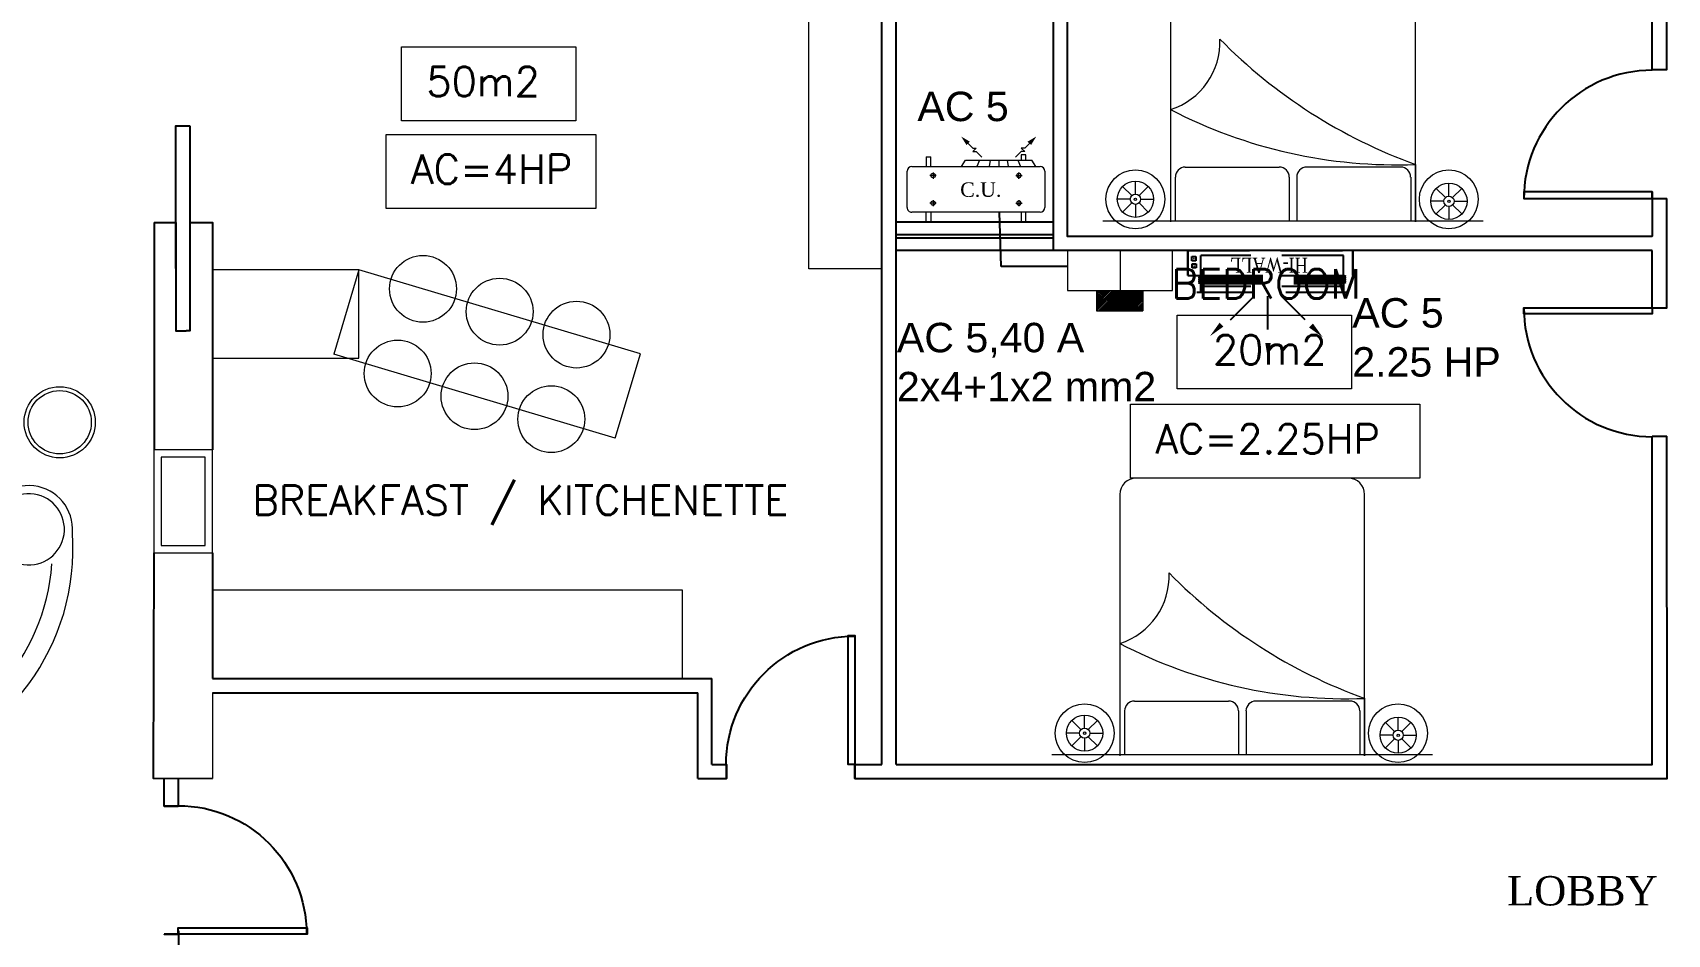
# Model space of a CAD drawing. Header units: inches. Extents: x 14 to 158, y 51 to 94.
# Drawn here: x 99.61 to 110.72, y 79.57 to 85.7 of the extents above; entities that cross this region are included whole.
import ezdxf

# ---------------------------------------------------------------- set-up
doc = ezdxf.new("R2010")
doc.units = ezdxf.units.IN
doc.header["$LTSCALE"] = 0.6
doc.header["$MEASUREMENT"] = 0
doc.linetypes.add('DASHED', pattern=[0.75, 0.5, -0.25])
doc.layers.get('0').update_dxf_attribs({"color": 253, "lineweight": 0})
for name, color, linetype, lineweight in [('AC-COND. UNIT', 195, 'Continuous', 0), ('fur', 253, 'Continuous', 0), ('Furniture', 253, 'Continuous', 0), ('K Furniture', 253, 'Continuous', 0), ('POWER', 4, 'Continuous', 0), ('text', 3, 'Continuous', 0)]:
    doc.layers.add(name, color=color, linetype=linetype, lineweight=lineweight)
doc.layers.add('AC-HI.WALL', color=3, linetype='DASHED')
doc.styles.add('C', font='ROMANC.SHX')
doc.styles.add('ROMANS', font='', dxfattribs={"width": 0.8})
doc.styles.add('SIMPLEX', font='SIMPLEX.SHX')
doc.styles.get("Standard").update_dxf_attribs({"font": 'arial.ttf'})
doc.styles.add('Times New Roman0', font='times.ttf', dxfattribs={"height": 2.628})
doc.styles.get('ROMANS').set_extended_font_data('Amphion')

# ---------------------------------------------------------------- blocks, each defined once
blk = doc.blocks.new('A$C7ABF570E')
at = {"layer": 'Furniture'}
for p, q in [((2.586, 0.052), (0, 0.052)), ((2.487, 0.052), (2.43, 0.052))]:
    blk.add_line(p, q, dxfattribs=at)
at = {"layer": 'K Furniture'}
for p, q in [((2.014, 1.933), (0.572, 1.933)), ((0.461, 1.822), (0.461, 0.047)), ((2.125, 0.047), (2.125, 1.822)), ((0.493, 0.351), (0.493, 0.052)), ((0.561, 0.418), (1.2, 0.418)), ((0.561, 0.418), (1.2, 0.418)), ((1.267, 0.351), (1.267, 0.052)), ((1.319, 0.351), (1.319, 0.052)), ((2.025, 0.418), (1.386, 0.418)), ((2.025, 0.418), (1.386, 0.418)), ((2.093, 0.351), (2.093, 0.052)), ((2.125, 0.437), (2.125, 0.047)), ((0.197, 0.225, 0), (0.135, 0.287, 0)), ((0.222, 0.235, 0), (0.222, 0.323, 0)), ((0.247, 0.225, 0), (0.309, 0.287, 0)), ((2.329, 0.211), (2.267, 0.273)), ((2.353, 0.221), (2.353, 0.309)), ((2.378, 0.211), (2.44, 0.273)), ((0.187, 0.2, 0), (0.099, 0.2, 0)), ((0.197, 0.175, 0), (0.135, 0.113, 0)), ((0.222, 0.165, 0), (0.222, 0.077, 0)), ((0.247, 0.175, 0), (0.309, 0.113, 0)), ((0.257, 0.2, 0), (0.345, 0.2, 0)), ((2.318, 0.186), (2.231, 0.186)), ((2.329, 0.162), (2.267, 0.1)), ((2.353, 0.152), (2.353, 0.064)), ((2.378, 0.162), (2.44, 0.1)), ((2.388, 0.186), (2.476, 0.186))]:
    blk.add_line(p, q, dxfattribs=at)
for centre, radius in [((0.222, 0.2, 0), 0.2), ((2.352, 0.2, 0), 0.2), ((0.222, 0.2, 0), 0.123), ((0.222, 0.2, 0), 0.0348), ((2.353, 0.186), 0.123), ((0.222, 0.2, 0), 0.00828), ((2.353, 0.186), 0.0348), ((2.353, 0.186), 0.00828)]:
    blk.add_circle(centre, radius, dxfattribs=at)
for centre, radius, start, end in [((0.572, 1.822), 0.111, 90, 180), ((2.014, 1.822), 0.111, 0, 90), ((0.317, 1.267), 0.479, 287.4621, 2.6208), ((3.346, 3.804), 3.582, 224.6023, 250.074), ((2.001, 3.78), 3.346, 242.5999, 272.1358), ((0.561, 0.351), 0.0675, 90, 180), ((0.561, 0.351), 0.0675, 90, 180), ((1.2, 0.351), 0.0675, 0, 90), ((1.2, 0.351), 0.0675, 0, 90), ((1.386, 0.351), 0.0675, 90, 180), ((1.386, 0.351), 0.0675, 90, 180), ((2.025, 0.351), 0.0675, 360, 90), ((2.025, 0.351), 0.0675, 0, 90)]:
    blk.add_arc(centre, radius, start, end, dxfattribs=at)
blk = doc.blocks.new('A$C457D47AA')
at = {"color": 7, "linetype": 'Continuous', "lineweight": -2, "true_color": 0x000007}
for points in [[(0.874, 0.095), (0.829, 0.095), (0.829, 0.971), (0.874, 0.971)], [(0.003, 0), (0.003, 0.095)]]:
    blk.add_lwpolyline(points, close=True, dxfattribs=at)
for points in [[(0.003, 0.095), (0.003, 0), (0.003, 0)], [(0.874, 0.095), (0.874, 0), (0.874, 0)], [(0.874, 0), (0.874, 0.095), (0.874, 0.095)]]:
    blk.add_lwpolyline(points, dxfattribs=at)
blk.add_open_spline([(0, 0.094), (0, 0.576), (0.39, 0.967), (0.873, 0.967)], degree=3, dxfattribs=at)
blk = doc.blocks.new('DCFVFD')
at = {"layer": 'fur'}
for points in [[(263.0483, -27.9255), (263.0477, -27.9241), (263.047, -27.9227), (263.0463, -27.9211), (263.0455, -27.9194), (263.0446, -27.9176), (263.0437, -27.9156), (263.0427, -27.9133), (263.0415, -27.9108), (263.0402, -27.908), (263.0388, -27.905), (263.0372, -27.9017), (263.0355, -27.8981), (263.0336, -27.8944), (263.0315, -27.8904), (263.0292, -27.8863), (263.0267, -27.8819), (263.0241, -27.8774), (263.0212, -27.8728), (263.0181, -27.8682), (263.015, -27.8635), (263.0117, -27.8588), (263.0083, -27.8542), (263.0049, -27.8497), (263.0015, -27.8454), (262.9981, -27.8412), (262.9946, -27.8373), (262.9911, -27.8334), (262.9874, -27.8297), (262.9837, -27.826), (262.9797, -27.8224), (262.9755, -27.8187), (262.9711, -27.815), (262.9663, -27.8113), (262.9614, -27.8075), (262.9562, -27.8037), (262.9509, -27.7999), (262.9455, -27.7961), (262.94, -27.7925), (262.9345, -27.789), (262.9291, -27.7857), (262.9237, -27.7825), (262.9184, -27.7796), (262.9131, -27.7768), (262.9079, -27.7743), (262.9026, -27.7719), (262.8974, -27.7696), (262.8921, -27.7675), (262.8868, -27.7656), (262.8814, -27.7638), (262.8759, -27.7621), (262.8704, -27.7606), (262.8647, -27.7592), (262.859, -27.7579), (262.8532, -27.7568), (262.8472, -27.7558), (262.8412, -27.7549), (262.8351, -27.7541), (262.8289, -27.7534), (262.8227, -27.7528), (262.8166, -27.7524), (262.8107, -27.752), (262.805, -27.7518), (262.7995, -27.7516), (262.7944, -27.7515), (262.7897, -27.7515), (262.7853, -27.7516), (262.7813, -27.7517), (262.7776, -27.7519), (262.7742, -27.7521), (262.771, -27.7524), (262.7681, -27.7527), (262.7654, -27.753), (262.7628, -27.7534), (262.7604, -27.7537), (262.7582, -27.7541), (262.7561, -27.7545), (262.754, -27.7549), (262.7521, -27.7553), (262.7502, -27.7558), (262.7484, -27.7563), (262.7467, -27.7568), (262.745, -27.7574), (262.7433, -27.7579), (262.7417, -27.7586), (262.7402, -27.7592), (262.7387, -27.7598), (262.7373, -27.7605), (262.736, -27.7612), (262.7348, -27.7619), (262.7337, -27.7626), (262.7327, -27.7633), (262.7317, -27.764), (262.7308, -27.7648), (262.7299, -27.7655), (262.7291, -27.7663), (262.7283, -27.7671), (262.7276, -27.768), (262.7269, -27.7688), (262.7263, -27.7697), (262.7257, -27.7706), (262.7251, -27.7715), (262.7245, -27.7724), (262.7241, -27.7732), (262.7236, -27.7741), (262.7232, -27.775), (262.7228, -27.7758), (262.7225, -27.7766), (262.7222, -27.7775), (262.722, -27.7783), (262.7218, -27.7792), (262.7216, -27.78), (262.7214, -27.781), (262.7212, -27.7819), (262.7211, -27.7829), (262.721, -27.7839), (262.7209, -27.7849), (262.7209, -27.7859), (262.7209, -27.7868), (262.7209, -27.7877), (262.721, -27.7886), (262.7212, -27.7893), (262.7213, -27.79), (262.7215, -27.7907), (262.7218, -27.7913), (262.722, -27.7918), (262.7222, -27.7923), (262.7225, -27.7927), (262.7227, -27.7931), (262.7228, -27.7934), (262.723, -27.7937), (262.7231, -27.7939), (262.7232, -27.7941), (262.7233, -27.7943), (262.7234, -27.7944), (262.7235, -27.7945), (262.7236, -27.7946)], [(262.9773, -27.9732), (262.9769, -27.9729), (262.9762, -27.9724), (262.9751, -27.9716), (262.9736, -27.9705), (262.9714, -27.969), (262.9686, -27.9669), (262.9648, -27.9642), (262.9601, -27.9608), (262.9543, -27.9567), (262.9475, -27.9518), (262.94, -27.9464), (262.9319, -27.9406), (262.9233, -27.9345), (262.9146, -27.9282), (262.9058, -27.9219), (262.8971, -27.9157), (262.8887, -27.9096), (262.8805, -27.9038), (262.8727, -27.8982), (262.8652, -27.8928), (262.8579, -27.8876), (262.8509, -27.8826), (262.8442, -27.8777), (262.8377, -27.8731), (262.8315, -27.8687), (262.8256, -27.8644), (262.8198, -27.8603), (262.8144, -27.8564), (262.8092, -27.8526), (262.8042, -27.8491), (262.7994, -27.8456), (262.7948, -27.8424), (262.7905, -27.8393), (262.7864, -27.8363), (262.7825, -27.8335), (262.7788, -27.8308), (262.7752, -27.8283), (262.7719, -27.8259), (262.7687, -27.8237), (262.7658, -27.8215), (262.763, -27.8195), (262.7603, -27.8176), (262.7578, -27.8158), (262.7555, -27.8142), (262.7533, -27.8126), (262.7513, -27.8112), (262.7494, -27.8098), (262.7477, -27.8086), (262.7461, -27.8074), (262.7446, -27.8063), (262.7432, -27.8053), (262.7419, -27.8044), (262.7408, -27.8036), (262.7397, -27.8029), (262.7388, -27.8022), (262.7379, -27.8015), (262.7371, -27.801), (262.7364, -27.8005), (262.7358, -27.8), (262.7352, -27.7996), (262.7347, -27.7993), (262.7343, -27.799), (262.7339, -27.7987), (262.7336, -27.7985), (262.7333, -27.7983), (262.7331, -27.7981), (262.7328, -27.7979), (262.7326, -27.7978), (262.7324, -27.7976), (262.7321, -27.7974), (262.7318, -27.7972), (262.7315, -27.797), (262.7311, -27.7968), (262.7306, -27.7965), (262.7302, -27.7962), (262.7297, -27.7959), (262.7292, -27.7956), (262.7288, -27.7953), (262.7283, -27.7951), (262.728, -27.7948), (262.7277, -27.7947), (262.7274, -27.7945), (262.7272, -27.7944), (262.7271, -27.7944), (262.727, -27.7943), (262.7269, -27.7943), (262.7268, -27.7942), (262.7267, -27.7942), (262.7266, -27.7942), (262.7266, -27.7942), (262.7265, -27.7942), (262.7263, -27.7942), (262.7262, -27.7942), (262.726, -27.7942), (262.7257, -27.7942), (262.7254, -27.7943), (262.725, -27.7943), (262.7245, -27.7944), (262.724, -27.7945), (262.7233, -27.7947), (262.7225, -27.795), (262.7216, -27.7953), (262.7206, -27.7957), (262.7195, -27.7962), (262.7182, -27.7968), (262.7167, -27.7975), (262.715, -27.7983), (262.7131, -27.7994), (262.7109, -27.8006), (262.7085, -27.8021), (262.7057, -27.8037), (262.7026, -27.8057), (262.6991, -27.8079), (262.6953, -27.8103), (262.6913, -27.813), (262.6871, -27.8158), (262.6828, -27.8187), (262.6785, -27.8217), (262.6742, -27.8248), (262.6701, -27.8279), (262.6661, -27.831), (262.6622, -27.8341), (262.6583, -27.8374), (262.6545, -27.8408), (262.6505, -27.8444), (262.6465, -27.8483), (262.6422, -27.8526), (262.6376, -27.8573), (262.6328, -27.8624), (262.6274, -27.8683), (262.6216, -27.875), (262.615, -27.8829), (262.6077, -27.8921), (262.5995, -27.9029), (262.5903, -27.9155), (262.58, -27.9301)], [(262.9965, -27.9608), (262.7476, -27.7809)], [(262.9935, -28.2233), (263.0044, -28.2079), (263.0136, -28.1941), (263.0212, -28.1816), (263.0276, -28.1704), (263.0328, -28.1601), (263.0371, -28.1505), (263.0408, -28.1415), (263.0441, -28.1328), (263.0471, -28.1242), (263.0499, -28.1158), (263.0525, -28.1075), (263.0548, -28.0992), (263.057, -28.091), (263.0589, -28.083), (263.0607, -28.075), (263.0622, -28.067), (263.0635, -28.0592), (263.0645, -28.0514), (263.0654, -28.0436), (263.0661, -28.036), (263.0666, -28.0284), (263.0669, -28.0209), (263.067, -28.0135), (263.0669, -28.0062), (263.0667, -27.9989), (263.0663, -27.9918), (263.0657, -27.9849), (263.0651, -27.9783), (263.0642, -27.9719), (263.0633, -27.9658), (263.0622, -27.9601), (263.0611, -27.9548), (263.0599, -27.95), (263.0585, -27.9456), (263.0572, -27.9416), (263.0558, -27.9381), (263.0544, -27.935), (263.053, -27.9323), (263.0517, -27.93), (263.0503, -27.928), (263.0491, -27.9264), (263.0479, -27.9251), (263.0468, -27.924), (263.0457, -27.9233), (263.0446, -27.9228), (263.0436, -27.9225), (263.0425, -27.9224), (263.0415, -27.9224), (263.0404, -27.9226), (263.0393, -27.923), (263.0382, -27.9236), (263.0372, -27.9244), (263.0361, -27.9256), (263.0351, -27.927), (263.0341, -27.9289), (263.0331, -27.9313), (263.0322, -27.934), (263.0314, -27.9372), (263.0305, -27.9407), (263.0297, -27.9444), (263.0289, -27.9483), (263.0282, -27.9522), (263.0274, -27.9561), (263.0266, -27.9598), (263.0259, -27.9634), (263.0251, -27.9668), (263.0243, -27.9699), (263.0235, -27.9728), (263.0227, -27.9754), (263.0218, -27.9778), (263.0211, -27.9799), (263.0203, -27.9816), (263.0195, -27.9831), (263.0187, -27.9842), (263.0179, -27.9851), (263.017, -27.9857), (263.0161, -27.9861), (263.0151, -27.9863), (263.0139, -27.9863), (263.0127, -27.9862), (263.0113, -27.9859), (263.0099, -27.9855), (263.0083, -27.985), (263.0066, -27.9844), (263.0048, -27.9837), (263.003, -27.9829), (263.0012, -27.9821), (262.9993, -27.9812), (262.9974, -27.9803), (262.9956, -27.9794), (262.9937, -27.9784), (262.9918, -27.9775), (262.99, -27.9767), (262.9883, -27.9759), (262.9865, -27.9751), (262.9849, -27.9745), (262.9833, -27.974), (262.9817, -27.9737), (262.9802, -27.9734), (262.9788, -27.9732), (262.9774, -27.9732), (262.9761, -27.9733), (262.9749, -27.9735), (262.9737, -27.9738), (262.9725, -27.9742), (262.9714, -27.9747), (262.9702, -27.9756), (262.969, -27.9767), (262.9676, -27.9782), (262.9661, -27.9801), (262.9644, -27.9826), (262.9624, -27.9857), (262.9602, -27.9894), (262.9577, -27.9937), (262.9548, -27.9986), (262.9517, -28.0041), (262.9483, -28.0101), (262.9446, -28.0166), (262.9406, -28.0236), (262.9363, -28.0311), (262.9316, -28.039), (262.9264, -28.0477), (262.9204, -28.0575), (262.9133, -28.0687), (262.9049, -28.0817), (262.8949, -28.097), (262.8831, -28.1147), (262.8692, -28.1352)], [(262.7521, -28.2908), (262.7516, -28.2905), (262.7509, -28.29), (262.7499, -28.2892), (262.7483, -28.2882), (262.7462, -28.2866), (262.7433, -28.2846), (262.7395, -28.282), (262.7347, -28.2786), (262.7289, -28.2745), (262.7221, -28.2697), (262.7145, -28.2644), (262.7063, -28.2587), (262.6977, -28.2527), (262.6889, -28.2465), (262.68, -28.2402), (262.6713, -28.2341), (262.6628, -28.2282), (262.6546, -28.2224), (262.6467, -28.2169), (262.6391, -28.2115), (262.6318, -28.2064), (262.6247, -28.2015), (262.618, -28.1967), (262.6115, -28.1922), (262.6052, -28.1878), (262.5992, -28.1836), (262.5935, -28.1795), (262.588, -28.1757), (262.5827, -28.172), (262.5777, -28.1685), (262.5729, -28.1651), (262.5683, -28.1619), (262.5639, -28.1588), (262.5598, -28.1559), (262.5558, -28.1531), (262.5521, -28.1505), (262.5485, -28.148), (262.5452, -28.1456), (262.542, -28.1434), (262.539, -28.1413), (262.5362, -28.1393), (262.5335, -28.1375), (262.531, -28.1357), (262.5287, -28.1341), (262.5265, -28.1325), (262.5244, -28.1311), (262.5225, -28.1298), (262.5208, -28.1285), (262.5191, -28.1274), (262.5176, -28.1263), (262.5162, -28.1254), (262.515, -28.1245), (262.5138, -28.1237), (262.5127, -28.1229), (262.5118, -28.1222), (262.5109, -28.1216), (262.5101, -28.1211), (262.5094, -28.1206), (262.5088, -28.1201), (262.5082, -28.1198), (262.5077, -28.1194), (262.5073, -28.1191), (262.5069, -28.1188), (262.5066, -28.1186), (262.5063, -28.1184), (262.506, -28.1182), (262.5058, -28.1181), (262.5056, -28.1179), (262.5054, -28.1177), (262.5051, -28.1175), (262.5048, -28.1173), (262.5045, -28.1171), (262.5041, -28.1168), (262.5037, -28.1165), (262.5033, -28.1161), (262.5029, -28.1158), (262.5024, -28.1154), (262.502, -28.1151), (262.5016, -28.1148), (262.5013, -28.1145), (262.501, -28.1143), (262.5008, -28.1141), (262.5007, -28.1139), (262.5005, -28.1138), (262.5004, -28.1137), (262.5004, -28.1136), (262.5003, -28.1136), (262.5003, -28.1135), (262.5002, -28.1135), (262.5002, -28.1134), (262.5002, -28.1133), (262.5001, -28.1132), (262.5001, -28.113), (262.5, -28.1128), (262.5, -28.1126), (262.4999, -28.1123), (262.4998, -28.1119), (262.4997, -28.1114), (262.4997, -28.1108), (262.4996, -28.1101), (262.4996, -28.1093), (262.4996, -28.1084), (262.4996, -28.1073), (262.4997, -28.106), (262.4999, -28.1046), (262.5, -28.103), (262.5003, -28.1011), (262.5007, -28.0989), (262.5011, -28.0965), (262.5017, -28.0937), (262.5023, -28.0905), (262.5031, -28.0869), (262.5041, -28.0829), (262.5051, -28.0786), (262.5063, -28.0739), (262.5075, -28.069), (262.5089, -28.064), (262.5103, -28.0589), (262.5118, -28.0539), (262.5133, -28.0489), (262.5149, -28.0441), (262.5166, -28.0394), (262.5184, -28.0347), (262.5203, -28.0299), (262.5225, -28.025), (262.5248, -28.0199), (262.5274, -28.0144), (262.5303, -28.0086), (262.5336, -28.0023), (262.5373, -27.9953), (262.5418, -27.9876), (262.547, -27.9788), (262.5533, -27.9688), (262.5608, -27.9575), (262.5696, -27.9446), (262.58, -27.9301)], [(263.0506, -27.9828), (263.0497, -28.0063), (263.0485, -28.026), (263.0472, -28.0422), (263.0456, -28.0555), (263.0439, -28.0664), (263.0422, -28.0754), (263.0403, -28.083), (263.0384, -28.0898), (263.0365, -28.0961), (263.0346, -28.1021), (263.0327, -28.1078), (263.0308, -28.1131), (263.029, -28.1181), (263.0273, -28.1228), (263.0256, -28.1271), (263.0239, -28.1312), (263.0224, -28.135), (263.0209, -28.1385), (263.0195, -28.1418), (263.018, -28.145), (263.0166, -28.1481), (263.0151, -28.1512), (263.0136, -28.1543), (263.012, -28.1575), (263.0103, -28.1608), (263.0085, -28.1642), (263.0067, -28.1678), (263.0047, -28.1714), (263.0027, -28.1751), (263.0006, -28.1788), (262.9985, -28.1826), (262.9963, -28.1863), (262.994, -28.19), (262.9917, -28.1937), (262.9894, -28.1975), (262.9869, -28.2012), (262.9844, -28.205), (262.9817, -28.2088), (262.9789, -28.2127), (262.976, -28.2167), (262.9729, -28.2207), (262.9697, -28.2249), (262.9664, -28.2292), (262.9628, -28.2335), (262.9592, -28.2379), (262.9554, -28.2423), (262.9514, -28.2468), (262.9473, -28.2513), (262.9431, -28.2559), (262.9387, -28.2604), (262.9343, -28.2649), (262.9297, -28.2694), (262.9252, -28.2738), (262.9206, -28.2782), (262.9161, -28.2824), (262.9116, -28.2864), (262.9072, -28.2903), (262.9028, -28.2941), (262.8982, -28.2979), (262.8934, -28.3016), (262.8884, -28.3054), (262.8829, -28.3093), (262.8769, -28.3133), (262.8702, -28.3176), (262.8629, -28.3221), (262.8548, -28.3268), (262.8459, -28.3317), (262.8359, -28.3367), (262.825, -28.3418), (262.813, -28.3469), (262.7998, -28.3519), (262.7854, -28.3568)], [(262.7306, -28.3736), (262.729, -28.3734), (262.7274, -28.3733), (262.7257, -28.3731), (262.7239, -28.3729), (262.7219, -28.3727), (262.7197, -28.3725), (262.7172, -28.3723), (262.7145, -28.372), (262.7114, -28.3717), (262.7081, -28.3714), (262.7044, -28.371), (262.7005, -28.3705), (262.6963, -28.37), (262.6919, -28.3693), (262.6872, -28.3686), (262.6823, -28.3676), (262.6772, -28.3666), (262.6719, -28.3654), (262.6665, -28.3641), (262.661, -28.3626), (262.6555, -28.3611), (262.65, -28.3594), (262.6447, -28.3577), (262.6395, -28.3559), (262.6344, -28.354), (262.6295, -28.3521), (262.6247, -28.35), (262.62, -28.3478), (262.6153, -28.3455), (262.6106, -28.3429), (262.6057, -28.3402), (262.6008, -28.3372), (262.5957, -28.334), (262.5904, -28.3306), (262.5851, -28.327), (262.5798, -28.3232), (262.5745, -28.3193), (262.5692, -28.3153), (262.5641, -28.3113), (262.5592, -28.3073), (262.5544, -28.3032), (262.5499, -28.2992), (262.5456, -28.2952), (262.5414, -28.2911), (262.5374, -28.2869), (262.5335, -28.2827), (262.5298, -28.2784), (262.5262, -28.2741), (262.5228, -28.2696), (262.5194, -28.2649), (262.5161, -28.2602), (262.5129, -28.2553), (262.5098, -28.2503), (262.5068, -28.2452), (262.5039, -28.24), (262.501, -28.2346), (262.4983, -28.229), (262.4956, -28.2234), (262.493, -28.2178), (262.4906, -28.2122), (262.4883, -28.2067), (262.4861, -28.2014), (262.4841, -28.1963), (262.4824, -28.1915), (262.4808, -28.1871), (262.4794, -28.1829), (262.4782, -28.1791), (262.4772, -28.1755), (262.4763, -28.1722), (262.4755, -28.1692), (262.4748, -28.1663), (262.4742, -28.1636), (262.4737, -28.1611), (262.4732, -28.1587), (262.4728, -28.1565), (262.4725, -28.1543), (262.4722, -28.1523), (262.472, -28.1503), (262.4718, -28.1484), (262.4717, -28.1465), (262.4716, -28.1447), (262.4715, -28.1429), (262.4715, -28.1412), (262.4716, -28.1394), (262.4717, -28.1378), (262.4718, -28.1362), (262.472, -28.1347), (262.4722, -28.1332), (262.4725, -28.1319), (262.4727, -28.1306), (262.4731, -28.1293), (262.4734, -28.1282), (262.4738, -28.1271), (262.4743, -28.126), (262.4748, -28.125), (262.4753, -28.124), (262.4758, -28.123), (262.4764, -28.1221), (262.477, -28.1212), (262.4777, -28.1203), (262.4783, -28.1195), (262.479, -28.1187), (262.4796, -28.1179), (262.4803, -28.1172), (262.481, -28.1166), (262.4816, -28.116), (262.4823, -28.1154), (262.483, -28.1148), (262.4837, -28.1143), (262.4844, -28.1138), (262.4852, -28.1133), (262.486, -28.1129), (262.4869, -28.1124), (262.4878, -28.112), (262.4887, -28.1115), (262.4896, -28.1111), (262.4905, -28.1108), (262.4914, -28.1105), (262.4922, -28.1102), (262.4931, -28.11), (262.4938, -28.1099), (262.4946, -28.1098), (262.4953, -28.1098), (262.4959, -28.1098), (262.4965, -28.1098), (262.497, -28.1099), (262.4975, -28.11), (262.4979, -28.1101), (262.4982, -28.1101), (262.4985, -28.1102), (262.4988, -28.1102), (262.499, -28.1103), (262.4992, -28.1103), (262.4994, -28.1103), (262.4995, -28.1104), (262.4996, -28.1104)], [(262.7467, -28.313), (262.4946, -28.1376)], [(262.9935, -28.2233), (262.9826, -28.2388), (262.9725, -28.252), (262.9633, -28.2633), (262.9548, -28.273), (262.9468, -28.2813), (262.9392, -28.2886), (262.9319, -28.2951), (262.9248, -28.301), (262.9177, -28.3067), (262.9107, -28.3121), (262.9036, -28.3173), (262.8966, -28.3223), (262.8897, -28.327), (262.8827, -28.3315), (262.8757, -28.3358), (262.8687, -28.3398), (262.8617, -28.3437), (262.8547, -28.3473), (262.8477, -28.3506), (262.8407, -28.3538), (262.8337, -28.3568), (262.8267, -28.3595), (262.8198, -28.3621), (262.8128, -28.3645), (262.8059, -28.3666), (262.7991, -28.3686), (262.7924, -28.3704), (262.7859, -28.3719), (262.7796, -28.3733), (262.7735, -28.3744), (262.7678, -28.3753), (262.7624, -28.376), (262.7575, -28.3764), (262.7529, -28.3766), (262.7487, -28.3766), (262.745, -28.3765), (262.7416, -28.3762), (262.7385, -28.3758), (262.7359, -28.3753), (262.7336, -28.3747), (262.7316, -28.374), (262.73, -28.3734), (262.7287, -28.3726), (262.7276, -28.3718), (262.7268, -28.371), (262.7262, -28.3701), (262.7257, -28.3691), (262.7254, -28.3681), (262.7252, -28.367), (262.7252, -28.3659), (262.7254, -28.3647), (262.7258, -28.3634), (262.7266, -28.362), (262.7276, -28.3606), (262.7291, -28.359), (262.731, -28.3573), (262.7333, -28.3556), (262.736, -28.3537), (262.739, -28.3518), (262.7423, -28.3498), (262.7456, -28.3478), (262.7491, -28.3458), (262.7525, -28.3437), (262.7558, -28.3418), (262.7589, -28.3398), (262.7618, -28.338), (262.7645, -28.3362), (262.767, -28.3345), (262.7692, -28.3328), (262.7711, -28.3313), (262.7728, -28.3299), (262.7742, -28.3285), (262.7753, -28.3273), (262.7762, -28.3262), (262.7767, -28.3251), (262.777, -28.3241), (262.7771, -28.3231), (262.7769, -28.3221), (262.7766, -28.321), (262.776, -28.3199), (262.7753, -28.3187), (262.7745, -28.3174), (262.7734, -28.3161), (262.7723, -28.3147), (262.7711, -28.3133), (262.7698, -28.3119), (262.7684, -28.3104), (262.7669, -28.3089), (262.7654, -28.3074), (262.7639, -28.306), (262.7624, -28.3045), (262.761, -28.3031), (262.7596, -28.3017), (262.7582, -28.3002), (262.757, -28.2989), (262.7558, -28.2975), (262.7548, -28.2961), (262.754, -28.2948), (262.7532, -28.2935), (262.7526, -28.2922), (262.7521, -28.2909), (262.7518, -28.2897), (262.7515, -28.2884), (262.7514, -28.2872), (262.7514, -28.286), (262.7516, -28.2847), (262.752, -28.2833), (262.7526, -28.2818), (262.7536, -28.28), (262.7549, -28.2779), (262.7567, -28.2755), (262.7589, -28.2726), (262.7617, -28.2693), (262.7649, -28.2655), (262.7686, -28.2612), (262.7728, -28.2564), (262.7773, -28.2512), (262.7823, -28.2456), (262.7875, -28.2395), (262.7931, -28.2329), (262.7991, -28.2259), (262.8055, -28.2181), (262.8128, -28.2092), (262.821, -28.1988), (262.8306, -28.1865), (262.8416, -28.1721), (262.8544, -28.1551), (262.8692, -28.1352)]]:
    blk.add_lwpolyline(points, dxfattribs=at)
blk = doc.blocks.new('j67')
for centre, radius in [((35.59, -34.703), 0.242), ((35.59, -34.703), 0.215), ((34.135, -35.235), 0.516)]:
    blk.add_circle(centre, radius)
for centre, radius, start, end in [((35.38, -35.43), 0.297, 355.2715, 171.4), ((35.38, -35.43), 0.242, 171.7494, 171.4), ((34.059, -35.169), 1.05, 283.8132, 349.554), ((34.059, -35.169), 1.105, 283.8132, 349.554), ((34.132, -35.564), 1.548, 283.3245, 4.06), ((34.132, -35.564), 1.409, 280.2508, 355.8745), ((34.399, -36.63), 0.45, 101.4473, 286.7374), ((34.399, -36.63), 0.395, 101.4473, 268.3155)]:
    blk.add_arc(centre, radius, start, end)
at = {"xscale": -1.312816597272818, "yscale": 1.312816597272818, "zscale": 1.312816597272818}
for p, rotation in [((-285.074, -168.126), 196.6484734572634), ((53.843, -380.348), 267.2764187573764)]:
    blk.add_blockref('DCFVFD', p, dxfattribs=dict(at, rotation=rotation))
blk = doc.blocks.new('A$C685158DF')
at = {"layer": 'AC-HI.WALL', "color": 2}
for p, q in [((0, -0.4), (0, 0.4)), ((0, 0.4), (0.12, 0.4)), ((0, -0.4), (0, 0.4)), ((0.12, -0.4), (0.12, 0.4)), ((0.12, -0.4), (0.12, 0.4)), ((0.0235, 0.356), (0.0235, -0.3358)), ((0.1068, 0.356), (0.0235, 0.356)), ((0.12, 0.356), (0.1068, 0.356)), ((0.12, 0.356), (0.1068, 0.356)), ((0.1249, 0.3673), (0.12, 0.356)), ((0.1249, 0.3673), (0.12, 0.356)), ((0.12, 0.356), (0.2027, 0.356)), ((0.12, -0.3358), (0.12, 0.356)), ((0.12, -0.3358), (0.12, 0.356)), ((0.12, 0.356), (0.2027, 0.356)), ((0.1249, 0.3673), (0.1299, 0.356)), ((0.1249, 0.3673), (0.1299, 0.356)), ((0.1349, 0.3673), (0.1299, 0.356)), ((0.1349, 0.3673), (0.1299, 0.356)), ((0.1299, -0.3358), (0.1299, 0.356)), ((0.1299, -0.3358), (0.1299, 0.356)), ((0.1349, 0.3673), (0.1399, 0.356)), ((0.1349, 0.3673), (0.1399, 0.356)), ((0.1448, 0.3673), (0.1399, 0.356)), ((0.1448, 0.3673), (0.1399, 0.356)), ((0.1399, -0.3358), (0.1399, 0.356)), ((0.1399, -0.3358), (0.1399, 0.356)), ((0.1448, 0.3673), (0.1498, 0.356)), ((0.1448, 0.3673), (0.1498, 0.356)), ((0.1548, 0.3673), (0.1498, 0.356)), ((0.1548, 0.3673), (0.1498, 0.356)), ((0.1498, -0.3358), (0.1498, 0.356)), ((0.1548, 0.3673), (0.1598, 0.356)), ((0.1548, 0.3673), (0.1598, 0.356)), ((0.1598, 0.356), (0.2027, 0.356)), ((0.1598, -0.3358), (0.1598, 0.356)), ((0.1598, -0.3358), (0.1598, 0.356)), ((0.1598, 0.356), (0.2027, 0.356)), ((0.174, 0.356), (0.174, -0.3358)), ((0.174, 0.356), (0.174, -0.3358)), ((0.2027, 0.3753), (0.2027, -0.355)), ((0.2027, 0.3753), (0.2027, -0.355)), ((0.3352, 0.1696), (0.2202, 0.0546)), ((0.3352, 0.1696), (0.2202, 0.0546)), ((0.3828, -0.0111), (0.2202, -0.0111)), ((0.3828, -0.0111), (0.2202, -0.0111)), ((0.3352, -0.1918), (0.2202, -0.0769)), ((0.3352, -0.1918), (0.2202, -0.0769)), ((0.0928, -0.3358), (0.0235, -0.3358)), ((0.2027, -0.3358), (0.0928, -0.3358)), ((0.2027, -0.3358), (0.0928, -0.3358)), ((0.12, -0.3358), (0.1068, -0.3358)), ((0.12, -0.3358), (0.1068, -0.3358)), ((0.1249, -0.3471), (0.12, -0.3358)), ((0.1249, -0.3471), (0.12, -0.3358)), ((0.1249, -0.3471), (0.1299, -0.3358)), ((0.1249, -0.3471), (0.1299, -0.3358)), ((0.1349, -0.3471), (0.1299, -0.3358)), ((0.1349, -0.3471), (0.1299, -0.3358)), ((0.1349, -0.3471), (0.1399, -0.3358)), ((0.1349, -0.3471), (0.1399, -0.3358)), ((0.1448, -0.3471), (0.1399, -0.3358)), ((0.1448, -0.3471), (0.1399, -0.3358)), ((0.1448, -0.3471), (0.1498, -0.3358)), ((0.1448, -0.3471), (0.1498, -0.3358)), ((0.1548, -0.3471), (0.1498, -0.3358)), ((0.1548, -0.3471), (0.1498, -0.3358)), ((0.1548, -0.3471), (0.1598, -0.3358)), ((0.1548, -0.3471), (0.1598, -0.3358)), ((0.1598, -0.3358), (0.2027, -0.3358)), ((0.1598, -0.3358), (0.2027, -0.3358)), ((0.12, -0.4), (0, -0.4)), ((0.12, -0.4), (0, -0.4))]:
    blk.add_line(p, q, dxfattribs=at)
for points in [[(0.12, -0.4), (0.12, 0.4), (0, 0.4), (0, -0.4)], [(0.0489, -0.3603), (0.0489, -0.3803), (0.0289, -0.3803), (0.0289, -0.3603)], [(0.0489, -0.3603), (0.0489, -0.3803), (0.0289, -0.3803), (0.0289, -0.3603)], [(0.0836, -0.3591), (0.0836, -0.3791), (0.0636, -0.3791), (0.0636, -0.3591)], [(0.0836, -0.3591), (0.0836, -0.3791), (0.0636, -0.3791), (0.0636, -0.3591)]]:
    blk.add_lwpolyline(points, close=True, dxfattribs=at)
at = {"layer": 'AC-HI.WALL', "color": 2, "const_width": 0.00371}
for points in [[(0.0387, -0.3683, 1), (0.0387, -0.3721, 1)], [(0.0387, -0.3683, 1), (0.0387, -0.3721, 1)], [(0.0745, -0.3666, 1), (0.0745, -0.3704, 1)], [(0.0745, -0.3666, 1), (0.0745, -0.3704, 1)]]:
    blk.add_lwpolyline(points, format="xyb", close=True, dxfattribs=at)
at = {"layer": 'AC-HI.WALL', "color": 2}
for points in [[(0.3543, 0.2076), (0.3731, 0.1888), (0.42, 0.2545)], [(0.3543, 0.2076), (0.3731, 0.1888), (0.42, 0.2545)], [(0.4474, 0.0027), (0.4474, -0.0239), (0.5271, -0.0106)], [(0.4474, 0.0027), (0.4474, -0.0239), (0.5271, -0.0106)], [(0.3499, -0.2457), (0.3686, -0.2269), (0.4156, -0.2926)], [(0.3499, -0.2457), (0.3686, -0.2269), (0.4156, -0.2926)]]:
    blk.add_solid(points, dxfattribs=at)
at = {"layer": 'AC-HI.WALL', "color": 2, "insert": (0.0331, -0.0063), "char_height": 0.073015, "width": 1.967177, "attachment_point": 8, "rotation": 270, "style": 'ROMANS'}
blk.add_mtext('\\A1;{\\fTimes New Roman|b0|i0|c0|p18;HI-WALL}', dxfattribs=at)
blk = doc.blocks.new('*X36')
at = {"color": 0}
for p, q in [((375.833, -121.97), (376.007, -121.796)), ((375.833, -121.956), (375.993, -121.796)), ((375.833, -121.942), (375.979, -121.796)), ((375.833, -121.928), (375.965, -121.796)), ((375.833, -121.914), (375.951, -121.796)), ((375.833, -121.9), (375.936, -121.796)), ((375.833, -121.886), (375.922, -121.796)), ((375.833, -121.871), (375.908, -121.796)), ((375.833, -121.857), (375.894, -121.796)), ((375.833, -121.843), (375.88, -121.796)), ((375.833, -121.829), (375.866, -121.796)), ((375.833, -121.815), (375.852, -121.796)), ((375.833, -121.801), (375.837, -121.796)), ((375.845, -121.972), (376.021, -121.796)), ((375.859, -121.972), (376.035, -121.796)), ((375.873, -121.972), (376.05, -121.796)), ((375.887, -121.972), (376.064, -121.796)), ((375.901, -121.972), (376.078, -121.796)), ((375.916, -121.972), (376.092, -121.796)), ((375.93, -121.972), (376.106, -121.796)), ((375.944, -121.972), (376.12, -121.796)), ((375.958, -121.972), (376.134, -121.796)), ((375.972, -121.972), (376.149, -121.796)), ((375.986, -121.972), (376.163, -121.796)), ((376, -121.972), (376.177, -121.796)), ((376.015, -121.972), (376.191, -121.796)), ((376.029, -121.972), (376.205, -121.796)), ((376.043, -121.972), (376.219, -121.796)), ((376.057, -121.972), (376.233, -121.797)), ((376.071, -121.972), (376.233, -121.811)), ((376.085, -121.972), (376.233, -121.825)), ((376.099, -121.972), (376.233, -121.839)), ((376.114, -121.972), (376.233, -121.853)), ((376.128, -121.972), (376.233, -121.867)), ((376.142, -121.972), (376.233, -121.882)), ((376.156, -121.972), (376.233, -121.896)), ((376.17, -121.972), (376.233, -121.91)), ((376.184, -121.972), (376.233, -121.924)), ((376.198, -121.972), (376.233, -121.938)), ((376.213, -121.972), (376.233, -121.952)), ((376.227, -121.972), (376.233, -121.966))]:
    blk.add_line(p, q, dxfattribs=at)
blk = doc.blocks.new('CB')
at = {"layer": 'POWER'}
for points in [[(28.618, 18.949), (28.924, 18.949)], [(28.618, 18.814), (28.618, 18.949)], [(28.924, 18.814), (28.924, 18.949)], [(29.121, 18.549), (28.425, 18.549), (28.425, 18.814), (29.121, 18.814), (29.121, 18.549)], [(28.773, 18.549), (28.773, 18.814)]]:
    blk.add_lwpolyline(points, dxfattribs=at)
at = {"layer": 'POWER', "xscale": -0.76608, "yscale": 0.76608, "zscale": 0.76608, "rotation": 359.9999999999998}
blk.add_blockref('*X36', (316.842, 112.255), dxfattribs=at)
blk = doc.blocks.new('A$C408B1B4C')
at = {"layer": 'AC-COND. UNIT', "color": 2}
for p, q in [((-0.287, 0.02), (-0.062, 0.02)), ((-0.461, -0.077), (-0.432, -0.106)), ((-0.389, -0.098), (-0.389, -0.127)), ((-0.357, -0.098), (-0.389, -0.098)), ((-0.317, -0.036), (-0.357, -0.061)), ((-0.357, -0.475), (-0.357, -0.061)), ((-0.317, -0.809), (-0.317, -0.01)), ((-0.032, -0.01), (-0.032, -0.809)), ((0.029, -0.098), (-0.032, -0.098)), ((0.029, -0.098), (0.029, -0.127)), ((-0.432, -0.128), (-0.411, -0.106)), ((-0.432, -0.106), (-0.432, -0.128)), ((-0.411, -0.106), (-0.411, -0.128)), ((-0.411, -0.128), (-0.376, -0.163)), ((-0.389, -0.127), (-0.357, -0.127)), ((-0.357, -0.149), (-0.317, -0.132)), ((-0.241, -0.142), (-0.28, -0.142)), ((-0.261, -0.161), (-0.261, -0.122)), ((-0.108, -0.142), (-0.069, -0.142)), ((-0.089, -0.161), (-0.089, -0.122)), ((-0.032, -0.127), (0.029, -0.127)), ((-0.357, -0.215), (-0.317, -0.208)), ((-0.357, -0.268), (-0.317, -0.268)), ((-0.411, -0.408), (-0.376, -0.373)), ((-0.357, -0.321), (-0.317, -0.328)), ((-0.357, -0.387), (-0.317, -0.404)), ((-0.461, -0.459), (-0.432, -0.429)), ((-0.432, -0.408), (-0.411, -0.429)), ((-0.432, -0.429), (-0.432, -0.408)), ((-0.411, -0.429), (-0.411, -0.408)), ((-0.317, -0.499), (-0.357, -0.475)), ((-0.317, -0.691), (-0.378, -0.691)), ((-0.378, -0.72), (-0.378, -0.691)), ((-0.28, -0.677), (-0.241, -0.677)), ((-0.261, -0.658), (-0.261, -0.697)), ((-0.108, -0.677), (-0.069, -0.677)), ((-0.089, -0.658), (-0.089, -0.697)), ((-0.032, -0.691), (0.029, -0.691)), ((0.029, -0.72), (0.029, -0.691)), ((-0.378, -0.72), (-0.317, -0.72)), ((0.029, -0.72), (-0.032, -0.72)), ((-0.062, -0.839), (-0.287, -0.839))]:
    blk.add_line(p, q, dxfattribs=at)
for centre, start, end in [((-0.287, -0.01), 90, 180), ((-0.062, -0.01), 0, 90), ((-0.287, -0.809), 180, 270), ((-0.062, -0.809), 270, 0)]:
    blk.add_arc(centre, 0.03, start, end, dxfattribs=at)
at = {"layer": 'AC-COND. UNIT', "color": 2, "extrusion": (6.64157e-26, 1.99247e-25, -1)}
for centre in [(-0.261, -0.142), (-0.089, -0.142)]:
    blk.add_ellipse(centre, major_axis=(0.00968, -0.00968), ratio=1, dxfattribs=at)
at = {"layer": 'AC-COND. UNIT', "color": 2}
for centre in [(-0.261, -0.677), (-0.089, -0.677)]:
    blk.add_ellipse(centre, major_axis=(0.00968, 0.00968), ratio=1, dxfattribs=at)
for points in [[(-0.472, -0.088), (-0.451, -0.066), (-0.504, -0.034)], [(-0.472, -0.448), (-0.451, -0.469), (-0.504, -0.502)]]:
    blk.add_solid(points, dxfattribs=at)
at = {"layer": 'AC-COND. UNIT', "color": 2, "linetype": 'Continuous', "insert": (-0.126, -0.508), "char_height": 0.09, "width": 2.16666, "attachment_point": 7, "rotation": 90, "style": 'C'}
blk.add_mtext('\\A1;{\\fTimes New Roman|b0|i0|c0|p18;C.U.}', dxfattribs=at)

msp = doc.modelspace()

# ---------------------------------------------------------------- linework, layer by layer
msp.add_line((100.829, 81.211), (100.829, 80.629))
at = {"linetype": 'Continuous', "lineweight": -2}
for p, q in [((105.29, 80.724), (105.378, 80.724)), ((100.426, 80.63), (100.829, 80.629)), ((100.501, 80.44), (100.501, 80.629)), ((100.597, 80.44), (100.597, 80.629)), ((100.597, 79.592), (100.597, 79.368))]:
    msp.add_line(p, q, dxfattribs=at)
for points in [[(106.542, 88.579), (106.542, 84.216), (106.542, 84.216)], [(106.638, 88.579), (106.638, 84.315), (110.613, 84.315)], [(110.613, 85.446), (110.613, 88.385), (110.613, 88.385)], [(110.712, 85.446), (110.712, 86.409), (110.712, 86.409)], [(105.378, 80.724), (105.378, 86.162), (105.378, 86.162)], [(105.476, 80.724), (105.476, 86.164), (105.476, 86.164)], [(110.613, 85.446), (110.712, 85.446), (110.712, 85.446)], [(100.58, 84.094), (100.58, 85.065), (100.675, 85.065)], [(100.675, 85.065), (100.675, 84.094), (100.675, 84.094)], [(100.675, 85.065), (100.675, 84.094), (100.675, 84.094)], [(110.613, 84.616), (110.613, 84.315), (110.613, 84.315)], [(110.613, 84.57), (110.712, 84.57), (110.712, 84.57)], [(110.712, 83.827), (110.712, 84.57)], [(100.432, 84.406), (100.58, 84.406)], [(100.432, 84.406), (100.432, 82.862)], [(100.489, 84.406), (100.58, 84.406)], [(100.58, 84.406), (100.58, 83.67), (100.65, 83.67)], [(100.675, 84.406), (100.675, 83.67), (100.65, 83.67)], [(100.675, 84.406), (100.675, 83.67), (100.65, 83.67)], [(100.675, 84.406), (100.829, 84.406), (100.829, 82.862)], [(106.542, 84.41), (105.476, 84.41), (105.476, 84.41)], [(106.542, 84.41), (105.476, 84.41), (105.476, 84.41)], [(105.476, 84.325), (106.542, 84.325), (106.542, 84.325)], [(105.476, 84.325), (106.542, 84.325), (106.542, 84.325)], [(106.542, 84.3), (105.476, 84.3), (105.476, 84.3)], [(106.542, 84.3), (105.476, 84.3), (105.476, 84.3)], [(106.542, 84.216), (105.476, 84.216), (105.476, 84.216)], [(106.542, 84.216), (105.476, 84.216), (105.476, 84.216)], [(110.613, 84.216), (106.542, 84.216), (106.542, 84.216)], [(110.613, 83.827), (110.613, 84.216), (110.613, 84.216)], [(110.613, 83.827), (110.712, 83.827), (110.712, 83.827)], [(110.613, 80.724), (110.613, 82.955), (110.613, 82.955)], [(110.613, 82.955), (110.712, 82.955), (110.712, 82.955)], [(110.716, 80.629), (110.712, 82.955), (110.712, 82.955)], [(100.429, 82.162), (100.426, 80.63), (100.426, 80.63)], [(100.829, 82.162), (100.829, 81.307)], [(100.829, 81.307), (104.223, 81.307)], [(100.829, 81.211), (104.128, 81.211)], [(104.128, 80.629), (104.128, 81.211), (104.128, 81.211)], [(104.223, 80.724), (104.223, 81.307), (104.223, 81.307)], [(104.223, 80.724), (104.322, 80.724), (104.322, 80.724)], [(104.322, 80.724), (104.322, 80.629), (104.322, 80.629)], [(105.194, 80.724), (105.194, 80.629), (105.194, 80.629)], [(105.194, 80.724), (105.29, 80.724), (105.29, 80.724)], [(105.194, 80.629), (105.194, 80.724), (105.194, 80.724)], [(105.476, 80.724), (110.613, 80.724), (110.613, 80.724)], [(104.128, 80.629), (104.322, 80.629), (104.322, 80.629)], [(105.194, 80.629), (110.716, 80.629), (110.716, 80.629)]]:
    msp.add_lwpolyline(points, dxfattribs=at)
for points in [[(102.113, 85.6), (103.298, 85.6), (103.298, 85.099), (102.113, 85.099)], [(102.008, 85.005), (103.433, 85.005), (103.433, 84.503), (102.008, 84.503)], [(107.384, 83.778), (108.569, 83.778), (108.569, 83.276), (107.384, 83.276)], [(107.068, 83.172), (109.034, 83.172), (109.034, 82.67), (107.068, 82.67)]]:
    msp.add_lwpolyline(points, close=True)
for points in [[(110.613, 84.57), (110.613, 84.616), (109.741, 84.616), (109.741, 84.57)], [(110.613, 83.827), (110.613, 83.786), (109.741, 83.786), (109.741, 83.827)], [(105.194, 80.724), (105.148, 80.724), (105.148, 81.6), (105.194, 81.6)], [(104.322, 80.629), (104.322, 80.724)]]:
    msp.add_lwpolyline(points, close=True, dxfattribs=at)
for points in [[(110.614, 85.442), (110.131, 85.442), (109.741, 85.052), (109.741, 84.569)], [(109.741, 83.826), (109.741, 83.343), (110.131, 82.951), (110.614, 82.951)], [(104.319, 80.723), (104.319, 81.205), (104.71, 81.596), (105.192, 81.596)]]:
    msp.add_open_spline(points, degree=3, dxfattribs=at)
at = {"layer": 'AC-HI.WALL', "linetype": 'Continuous'}
for p, q in [((106.189, 84.109), (106.177, 84.477)), ((106.639, 84.109), (106.189, 84.109))]:
    msp.add_line(p, q, dxfattribs=at)
at = {"layer": 'fur'}
for p, q in [((101.824, 84.086), (101.653, 83.511)), ((103.737, 83.515), (101.824, 84.086)), ((103.565, 82.941), (101.653, 83.511))]:
    msp.add_line(p, q, dxfattribs=at)
for points in [[(104.882, 85.791), (105.378, 85.791), (105.378, 84.091), (104.882, 84.091)], [(101.824, 84.086), (100.829, 84.086), (100.829, 83.486), (101.824, 83.486)], [(100.829, 81.307), (104.023, 81.307), (104.023, 81.909), (100.829, 81.909)]]:
    msp.add_lwpolyline(points, close=True, dxfattribs=at)
for centre in [(102.259, 83.956), (102.78, 83.801), (103.302, 83.645), (102.087, 83.381), (102.609, 83.226), (103.131, 83.07)]:
    msp.add_circle(centre, 0.227, dxfattribs=at)
at = {"layer": 'Furniture'}
msp.add_line((103.565, 82.941), (103.737, 83.515), dxfattribs=at)
for points in [[(100.429, 82.162), (100.829, 82.162), (100.829, 82.862), (100.429, 82.862)], [(100.479, 82.212), (100.779, 82.212), (100.779, 82.812), (100.479, 82.812)]]:
    msp.add_lwpolyline(points, close=True, dxfattribs=at)

# ---------------------------------------------------------------- block references
for p in [(106.879, 84.365, 0), (106.534, 80.736)]:
    msp.add_blockref('A$C7ABF570E', p)
at = {"color": 7, "linetype": 'Continuous', "lineweight": -2, "rotation": 270}
msp.add_blockref('A$C457D47AA', (100.501, 80.443), dxfattribs=at)
at = {"layer": 'AC-COND. UNIT', "color": 195, "linetype": 'ByBlock', "xscale": 1.090075653201809, "yscale": 1.090075653201809, "zscale": 1.090075653201809, "rotation": 270.0007918973023}
msp.add_blockref('A$C408B1B4C', (106.464, 84.442, 0), dxfattribs=at)
at = {"layer": 'AC-HI.WALL', "extrusion": (-7.16102e-15, -1.79906e-05, 1), "xscale": 1.401482343527688, "yscale": 1.401482343527688, "zscale": 1.401482343527688, "rotation": 270}
msp.add_blockref('A$C685158DF', (108.017, 84.216, -0.002), dxfattribs=at)
at = {"layer": 'Furniture'}
msp.add_blockref('j67', (64.2, 117.752), dxfattribs=at)
at = {"layer": 'POWER', "lineweight": 50, "xscale": -1.026564000000004, "yscale": 1.026564000000004, "zscale": 1.026564000000004, "rotation": 180}
msp.add_blockref('CB', (77.459, 103.258), dxfattribs=at)

# ---------------------------------------------------------------- texts
for s, style, p in [('50m2', 'SIMPLEX', (102.282, 85.265, 0)), ('AC=4HP', 'SIMPLEX', (102.177, 84.669, 0)), ('BEDROOM', 'SIMPLEX', (107.347, 83.89, 0)), ('20m2', 'SIMPLEX', (107.628, 83.442, 0)), ('AC=2.25HP', 'SIMPLEX', (107.237, 82.836, 0)), ('BREAKFAST / KITCHENETTE', 'SIMPLEX', (101.099, 82.419, 0)), ('LOBBY', 'Times New Roman0', (109.627, 79.765))]:
    msp.add_text(s, height=0.2, dxfattribs=dict(style=style)).set_placement(p)
at = {"layer": 'text', "linetype": 'DASHED', "char_height": 0.2, "attachment_point": 1}
for s, width, insert in [('AC 5', 0.65738, (105.619, 85.296)), ('AC 5\\P2.25 HP', 1.19943, (108.575, 83.893)), ('AC 5,40 A\\P2x4+1x2 mm2', 1.88564, (105.48, 83.725))]:
    msp.add_mtext_dynamic_manual_height_columns(s, width=width, gutter_width=1, heights=[0], dxfattribs=dict(at, insert=insert))

doc.saveas('drawing.dxf')
